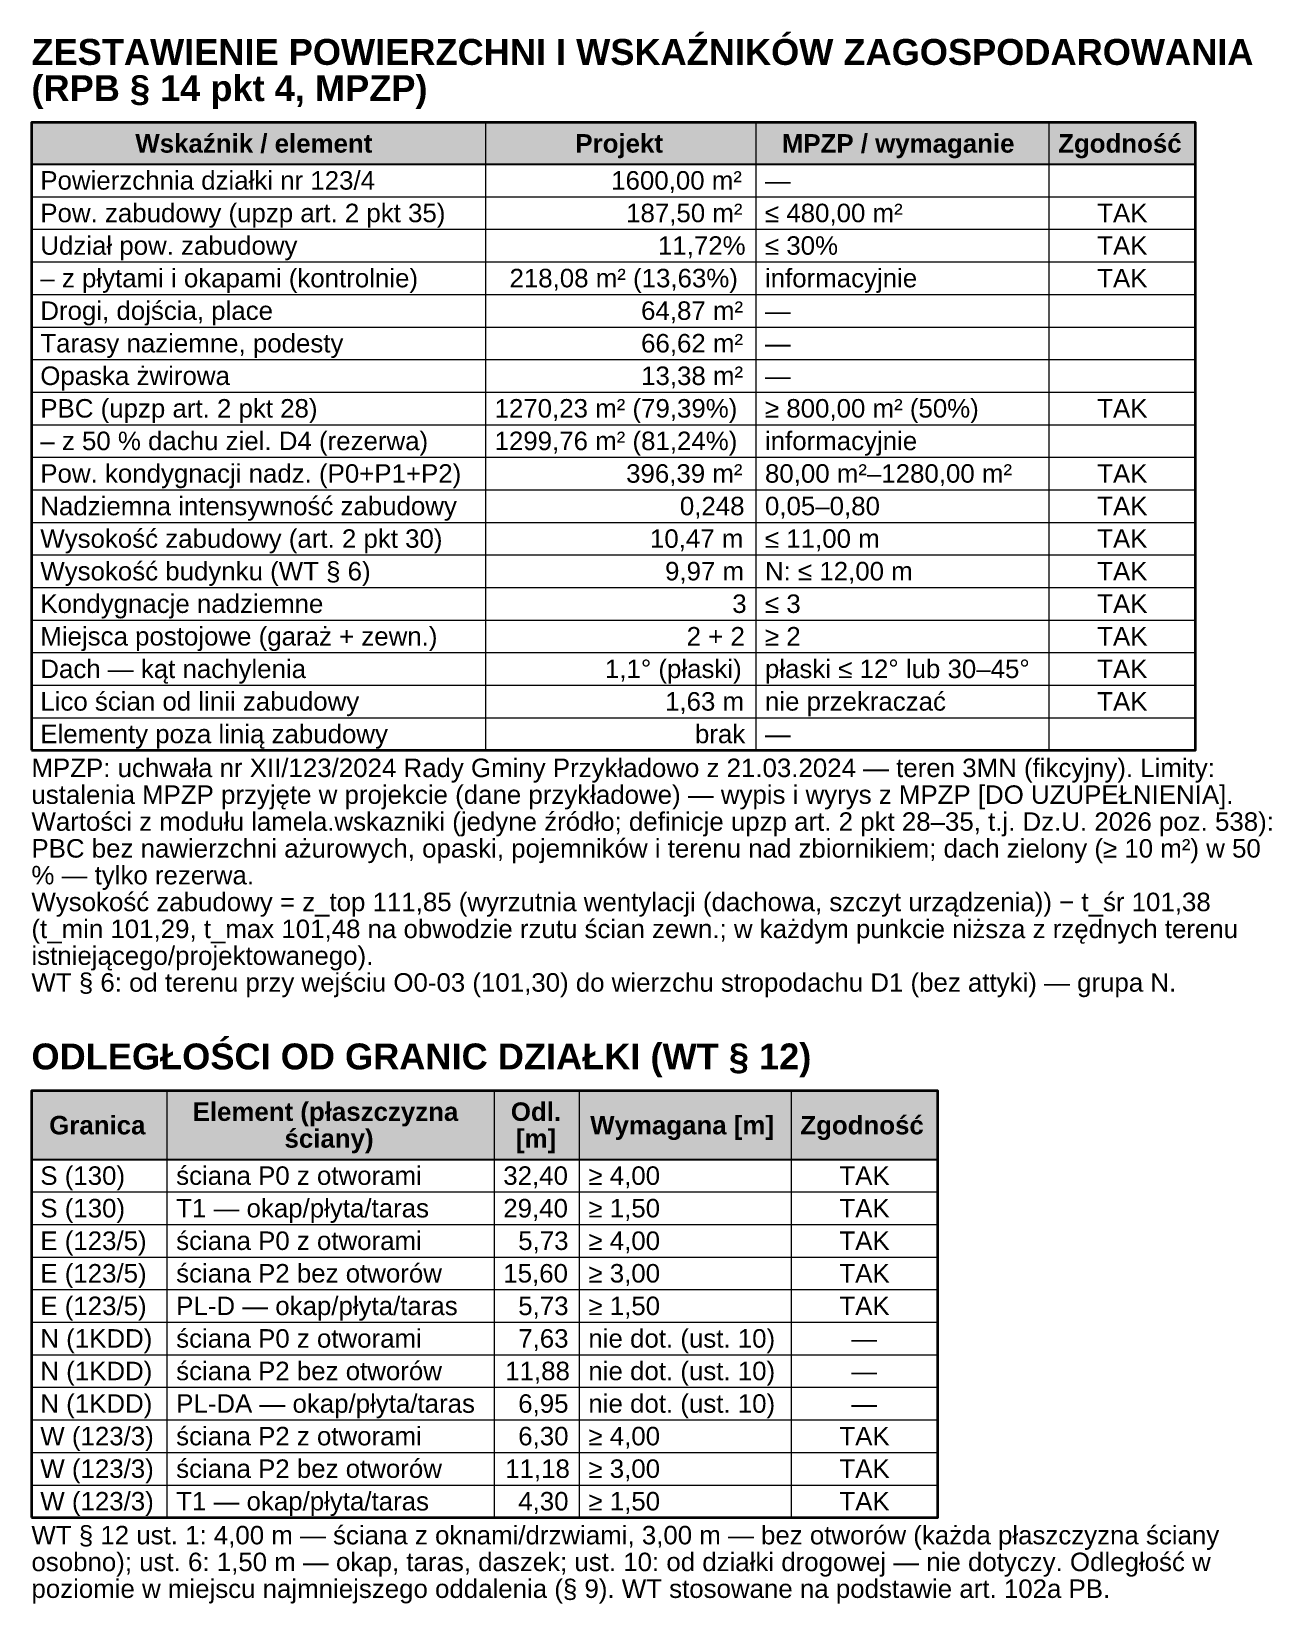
# Model space of a CAD drawing. Header units: metres. Extents: x -32 to 145, y -25 to 102.
# Drawn here: x 61 to 144.8, y -4.3 to 101.9 of the extents above; entities that cross this region are included whole.
import ezdxf

# ---------------------------------------------------------------- set-up
doc = ezdxf.new("R2010")
doc.units = ezdxf.units.M
doc.layers.add('Z-OPISY', color=2, linetype='Continuous', lineweight=25)
doc.layers.add('Z-TLO', color=7, linetype='Continuous', lineweight=18)
doc.styles.add('PL_ARIAL', font='arial.ttf')
doc.styles.add('PL_ARIAL_B', font='arialbd.ttf')

msp = doc.modelspace()

# ---------------------------------------------------------------- hatches: boundary and pattern name
at = {"layer": 'Z-TLO', "true_color": 0xeeeeee}
for points in [[(139.65, 92.91), (139.65, 95.72), (61, 95.72), (61, 92.91)], [(122.23, 25.67), (122.23, 30.3), (61, 30.3), (61, 25.67)]]:
    msp.add_hatch(color=7, dxfattribs=at).paths.add_polyline_path(points)

# ---------------------------------------------------------------- linework, layer by layer
at = {"layer": 'Z-OPISY', "lineweight": 35, "ltscale": 0.5}
for points in [[(61, 53.31), (139.65, 53.31), (139.65, 95.72), (61, 95.72)], [(61, 1.47), (122.23, 1.47), (122.23, 30.3), (61, 30.3)]]:
    msp.add_lwpolyline(points, close=True, dxfattribs=at)
at = {"layer": 'Z-OPISY', "lineweight": 13, "ltscale": 0.5}
for points in [[(91.69, 53.31), (91.69, 95.72)], [(109.96, 53.31), (109.96, 95.72)], [(129.77, 53.31), (129.77, 95.72)], [(61, 90.71), (139.65, 90.71)], [(61, 88.51), (139.65, 88.51)], [(61, 86.31), (139.65, 86.31)], [(61, 84.11), (139.65, 84.11)], [(61, 81.91), (139.65, 81.91)], [(61, 79.71), (139.65, 79.71)], [(61, 77.51), (139.65, 77.51)], [(61, 75.31), (139.65, 75.31)], [(61, 73.11), (139.65, 73.11)], [(61, 70.91), (139.65, 70.91)], [(61, 68.71), (139.65, 68.71)], [(61, 66.51), (139.65, 66.51)], [(61, 64.31), (139.65, 64.31)], [(61, 62.11), (139.65, 62.11)], [(61, 59.91), (139.65, 59.91)], [(61, 57.71), (139.65, 57.71)], [(61, 55.51), (139.65, 55.51)], [(61, 53.31), (139.65, 53.31)], [(70.18, 1.47), (70.18, 30.3)], [(92.28, 1.47), (92.28, 30.3)], [(98.03, 1.47), (98.03, 30.3)], [(112.35, 1.47), (112.35, 30.3)], [(61, 23.47), (122.23, 23.47)], [(61, 21.27), (122.23, 21.27)], [(61, 19.07), (122.23, 19.07)], [(61, 16.87), (122.23, 16.87)], [(61, 14.67), (122.23, 14.67)], [(61, 12.47), (122.23, 12.47)], [(61, 10.27), (122.23, 10.27)], [(61, 8.07), (122.23, 8.07)], [(61, 5.87), (122.23, 5.87)], [(61, 3.67), (122.23, 3.67)], [(61, 1.47), (122.23, 1.47)]]:
    msp.add_lwpolyline(points, dxfattribs=at)
at = {"layer": 'Z-OPISY', "lineweight": 25, "ltscale": 0.5}
for points in [[(61, 92.91), (139.65, 92.91)], [(61, 25.67), (122.23, 25.67)]]:
    msp.add_lwpolyline(points, dxfattribs=at)

# ---------------------------------------------------------------- texts
at = {"layer": 'Z-OPISY'}
for s, height, style, p in [('ZESTAWIENIE POWIERZCHNI I WSKAŹNIKÓW ZAGOSPODAROWANIA', 1.75, 'PL_ARIAL_B', (61, 99.62)), ('(RPB § 14 pkt 4, MPZP)', 1.75, 'PL_ARIAL_B', (61, 97.17)), ('Wskaźnik / element', 1.25, 'PL_ARIAL_B', (68.02, 93.69)), ('Projekt', 1.25, 'PL_ARIAL_B', (97.75, 93.69)), ('MPZP / wymaganie', 1.25, 'PL_ARIAL_B', (111.7, 93.69)), ('Zgodność', 1.25, 'PL_ARIAL_B', (130.37, 93.69)), ('Powierzchnia działki nr 123/4', 1.25, 'PL_ARIAL', (61.6, 91.19)), ('1600,00 m²', 1.25, 'PL_ARIAL', (100.17, 91.19)), ('—', 1.25, 'PL_ARIAL', (110.56, 91.19)), ('Pow. zabudowy (upzp art. 2 pkt 35)', 1.25, 'PL_ARIAL', (61.6, 88.99)), ('187,50 m²', 1.25, 'PL_ARIAL', (101.18, 88.99)), ('≤ 480,00 m²', 1.25, 'PL_ARIAL', (110.56, 88.99)), ('TAK', 1.25, 'PL_ARIAL', (133.01, 88.99)), ('Udział pow. zabudowy', 1.25, 'PL_ARIAL', (61.6, 86.79)), ('11,72%', 1.25, 'PL_ARIAL', (103.33, 86.79)), ('≤ 30%', 1.25, 'PL_ARIAL', (110.56, 86.79)), ('TAK', 1.25, 'PL_ARIAL', (133.01, 86.79)), ('– z płytami i okapami (kontrolnie)', 1.25, 'PL_ARIAL', (61.6, 84.59)), ('218,08 m² (13,63%)', 1.25, 'PL_ARIAL', (93.3, 84.59)), ('informacyjnie', 1.25, 'PL_ARIAL', (110.56, 84.59)), ('TAK', 1.25, 'PL_ARIAL', (133.01, 84.59)), ('Drogi, dojścia, place', 1.25, 'PL_ARIAL', (61.6, 82.39)), ('64,87 m²', 1.25, 'PL_ARIAL', (102.19, 82.39)), ('—', 1.25, 'PL_ARIAL', (110.56, 82.39)), ('Tarasy naziemne, podesty', 1.25, 'PL_ARIAL', (61.6, 80.19)), ('66,62 m²', 1.25, 'PL_ARIAL', (102.19, 80.19)), ('—', 1.25, 'PL_ARIAL', (110.56, 80.19)), ('Opaska żwirowa', 1.25, 'PL_ARIAL', (61.6, 77.99)), ('13,38 m²', 1.25, 'PL_ARIAL', (102.19, 77.99)), ('—', 1.25, 'PL_ARIAL', (110.56, 77.99)), ('PBC (upzp art. 2 pkt 28)', 1.25, 'PL_ARIAL', (61.6, 75.79)), ('1270,23 m² (79,39%)', 1.25, 'PL_ARIAL', (92.29, 75.79)), ('≥ 800,00 m² (50%)', 1.25, 'PL_ARIAL', (110.56, 75.79)), ('TAK', 1.25, 'PL_ARIAL', (133.01, 75.79)), ('– z 50 % dachu ziel. D4 (rezerwa)', 1.25, 'PL_ARIAL', (61.6, 73.59)), ('1299,76 m² (81,24%)', 1.25, 'PL_ARIAL', (92.29, 73.59)), ('informacyjnie', 1.25, 'PL_ARIAL', (110.56, 73.59)), ('Pow. kondygnacji nadz. (P0+P1+P2)', 1.25, 'PL_ARIAL', (61.6, 71.39)), ('396,39 m²', 1.25, 'PL_ARIAL', (101.18, 71.39)), ('80,00 m²–1280,00 m²', 1.25, 'PL_ARIAL', (110.56, 71.39)), ('TAK', 1.25, 'PL_ARIAL', (133.01, 71.39)), ('Nadziemna intensywność zabudowy', 1.25, 'PL_ARIAL', (61.6, 69.19)), ('0,248', 1.25, 'PL_ARIAL', (104.81, 69.19)), ('0,05–0,80', 1.25, 'PL_ARIAL', (110.56, 69.19)), ('TAK', 1.25, 'PL_ARIAL', (133.01, 69.19)), ('Wysokość zabudowy (art. 2 pkt 30)', 1.25, 'PL_ARIAL', (61.6, 66.99)), ('10,47 m', 1.25, 'PL_ARIAL', (102.79, 66.99)), ('≤ 11,00 m', 1.25, 'PL_ARIAL', (110.56, 66.99)), ('TAK', 1.25, 'PL_ARIAL', (133.01, 66.99)), ('Wysokość budynku (WT § 6)', 1.25, 'PL_ARIAL', (61.6, 64.79)), ('9,97 m', 1.25, 'PL_ARIAL', (103.81, 64.79)), ('N: ≤ 12,00 m', 1.25, 'PL_ARIAL', (110.56, 64.79)), ('TAK', 1.25, 'PL_ARIAL', (133.01, 64.79)), ('Kondygnacje nadziemne', 1.25, 'PL_ARIAL', (61.6, 62.59)), ('3', 1.25, 'PL_ARIAL', (108.35, 62.59)), ('≤ 3', 1.25, 'PL_ARIAL', (110.56, 62.59)), ('TAK', 1.25, 'PL_ARIAL', (133.01, 62.59)), ('Miejsca postojowe (garaż + zewn.)', 1.25, 'PL_ARIAL', (61.6, 60.39)), ('2 + 2', 1.25, 'PL_ARIAL', (105.27, 60.39)), ('≥ 2', 1.25, 'PL_ARIAL', (110.56, 60.39)), ('TAK', 1.25, 'PL_ARIAL', (133.01, 60.39)), ('Dach — kąt nachylenia', 1.25, 'PL_ARIAL', (61.6, 58.19)), ('1,1° (płaski)', 1.25, 'PL_ARIAL', (99.75, 58.19)), ('płaski ≤ 12° lub 30–45°', 1.25, 'PL_ARIAL', (110.56, 58.19)), ('TAK', 1.25, 'PL_ARIAL', (133.01, 58.19)), ('Lico ścian od linii zabudowy', 1.25, 'PL_ARIAL', (61.6, 55.99)), ('1,63 m', 1.25, 'PL_ARIAL', (103.81, 55.99)), ('nie przekraczać', 1.25, 'PL_ARIAL', (110.56, 55.99)), ('TAK', 1.25, 'PL_ARIAL', (133.01, 55.99)), ('Elementy poza linią zabudowy', 1.25, 'PL_ARIAL', (61.6, 53.79)), ('brak', 1.25, 'PL_ARIAL', (105.83, 53.79)), ('—', 1.25, 'PL_ARIAL', (110.56, 53.79)), ('MPZP: uchwała nr XII/123/2024 Rady Gminy Przykładowo z 21.03.2024 — teren 3MN (fikcyjny). Limity:', 1.25, 'PL_ARIAL', (61, 51.5)), ('ustalenia MPZP przyjęte w projekcie (dane przykładowe) — wypis i wyrys z MPZP [DO UZUPEŁNIENIA].', 1.25, 'PL_ARIAL', (61, 49.69)), ('Wartości z modułu lamela.wskazniki (jedyne źródło; definicje upzp art. 2 pkt 28–35, t.j. Dz.U. 2026 poz. 538):', 1.25, 'PL_ARIAL', (61, 47.87)), ('PBC bez nawierzchni ażurowych, opaski, pojemników i terenu nad zbiornikiem; dach zielony (≥ 10 m²) w 50', 1.25, 'PL_ARIAL', (61, 46.06)), ('% — tylko rezerwa.', 1.25, 'PL_ARIAL', (61, 44.25)), ('Wysokość zabudowy = z_top 111,85 (wyrzutnia wentylacji (dachowa, szczyt urządzenia)) − t_śr 101,38', 1.25, 'PL_ARIAL', (61, 42.44)), ('(t_min 101,29, t_max 101,48 na obwodzie rzutu ścian zewn.; w każdym punkcie niższa z rzędnych terenu', 1.25, 'PL_ARIAL', (61, 40.62)), ('istniejącego/projektowanego).', 1.25, 'PL_ARIAL', (61, 38.81)), ('WT § 6: od terenu przy wejściu O0-03 (101,30) do wierzchu stropodachu D1 (bez attyki) — grupa N.', 1.25, 'PL_ARIAL', (61, 37)), ('ODLEGŁOŚCI OD GRANIC DZIAŁKI (WT § 12)', 1.75, 'PL_ARIAL_B', (61, 31.75)), ('Element (płaszczyzna', 1.25, 'PL_ARIAL_B', (71.89, 28.27)), ('Odl.', 1.25, 'PL_ARIAL_B', (93.39, 28.27)), ('Zgodność', 1.25, 'PL_ARIAL_B', (112.95, 27.36)), ('Granica', 1.25, 'PL_ARIAL_B', (62.2, 27.36)), ('ściany)', 1.25, 'PL_ARIAL_B', (78.1, 26.46)), ('[m]', 1.25, 'PL_ARIAL_B', (93.74, 26.46)), ('Wymagana [m]', 1.25, 'PL_ARIAL_B', (98.75, 27.36)), ('S (130)', 1.25, 'PL_ARIAL', (61.6, 23.95)), ('ściana P0 z otworami', 1.25, 'PL_ARIAL', (70.78, 23.95)), ('32,40', 1.25, 'PL_ARIAL', (92.88, 23.95)), ('≥ 4,00', 1.25, 'PL_ARIAL', (98.63, 23.95)), ('TAK', 1.25, 'PL_ARIAL', (115.59, 23.95)), ('S (130)', 1.25, 'PL_ARIAL', (61.6, 21.75)), ('T1 — okap/płyta/taras', 1.25, 'PL_ARIAL', (70.78, 21.75)), ('29,40', 1.25, 'PL_ARIAL', (92.88, 21.75)), ('≥ 1,50', 1.25, 'PL_ARIAL', (98.63, 21.75)), ('TAK', 1.25, 'PL_ARIAL', (115.59, 21.75)), ('E (123/5)', 1.25, 'PL_ARIAL', (61.6, 19.55)), ('ściana P0 z otworami', 1.25, 'PL_ARIAL', (70.78, 19.55)), ('5,73', 1.25, 'PL_ARIAL', (93.89, 19.55)), ('≥ 4,00', 1.25, 'PL_ARIAL', (98.63, 19.55)), ('TAK', 1.25, 'PL_ARIAL', (115.59, 19.55)), ('E (123/5)', 1.25, 'PL_ARIAL', (61.6, 17.35)), ('ściana P2 bez otworów', 1.25, 'PL_ARIAL', (70.78, 17.35)), ('15,60', 1.25, 'PL_ARIAL', (92.88, 17.35)), ('≥ 3,00', 1.25, 'PL_ARIAL', (98.63, 17.35)), ('TAK', 1.25, 'PL_ARIAL', (115.59, 17.35)), ('E (123/5)', 1.25, 'PL_ARIAL', (61.6, 15.15)), ('PL-D — okap/płyta/taras', 1.25, 'PL_ARIAL', (70.78, 15.15)), ('5,73', 1.25, 'PL_ARIAL', (93.89, 15.15)), ('≥ 1,50', 1.25, 'PL_ARIAL', (98.63, 15.15)), ('TAK', 1.25, 'PL_ARIAL', (115.59, 15.15)), ('N (1KDD)', 1.25, 'PL_ARIAL', (61.6, 12.95)), ('ściana P0 z otworami', 1.25, 'PL_ARIAL', (70.78, 12.95)), ('7,63', 1.25, 'PL_ARIAL', (93.89, 12.95)), ('nie dot. (ust. 10)', 1.25, 'PL_ARIAL', (98.63, 12.95)), ('—', 1.25, 'PL_ARIAL', (116.39, 12.95)), ('N (1KDD)', 1.25, 'PL_ARIAL', (61.6, 10.75)), ('ściana P2 bez otworów', 1.25, 'PL_ARIAL', (70.78, 10.75)), ('11,88', 1.25, 'PL_ARIAL', (93.01, 10.75)), ('nie dot. (ust. 10)', 1.25, 'PL_ARIAL', (98.63, 10.75)), ('—', 1.25, 'PL_ARIAL', (116.39, 10.75)), ('N (1KDD)', 1.25, 'PL_ARIAL', (61.6, 8.55)), ('PL-DA — okap/płyta/taras', 1.25, 'PL_ARIAL', (70.78, 8.55)), ('6,95', 1.25, 'PL_ARIAL', (93.89, 8.55)), ('nie dot. (ust. 10)', 1.25, 'PL_ARIAL', (98.63, 8.55)), ('—', 1.25, 'PL_ARIAL', (116.39, 8.55)), ('W (123/3)', 1.25, 'PL_ARIAL', (61.6, 6.35)), ('ściana P2 z otworami', 1.25, 'PL_ARIAL', (70.78, 6.35)), ('6,30', 1.25, 'PL_ARIAL', (93.89, 6.35)), ('≥ 4,00', 1.25, 'PL_ARIAL', (98.63, 6.35)), ('TAK', 1.25, 'PL_ARIAL', (115.59, 6.35)), ('W (123/3)', 1.25, 'PL_ARIAL', (61.6, 4.15)), ('ściana P2 bez otworów', 1.25, 'PL_ARIAL', (70.78, 4.15)), ('11,18', 1.25, 'PL_ARIAL', (93.01, 4.15)), ('≥ 3,00', 1.25, 'PL_ARIAL', (98.63, 4.15)), ('TAK', 1.25, 'PL_ARIAL', (115.59, 4.15)), ('W (123/3)', 1.25, 'PL_ARIAL', (61.6, 1.95)), ('T1 — okap/płyta/taras', 1.25, 'PL_ARIAL', (70.78, 1.95)), ('4,30', 1.25, 'PL_ARIAL', (93.89, 1.95)), ('≥ 1,50', 1.25, 'PL_ARIAL', (98.63, 1.95)), ('TAK', 1.25, 'PL_ARIAL', (115.59, 1.95)), ('WT § 12 ust. 1: 4,00 m — ściana z oknami/drzwiami, 3,00 m — bez otworów (każda płaszczyzna ściany', 1.25, 'PL_ARIAL', (61, -0.34)), ('osobno); ust. 6: 1,50 m — okap, taras, daszek; ust. 10: od działki drogowej — nie dotyczy. Odległość w', 1.25, 'PL_ARIAL', (61, -2.15)), ('poziomie w miejscu najmniejszego oddalenia (§ 9). WT stosowane na podstawie art. 102a PB.', 1.25, 'PL_ARIAL', (61, -3.96))]:
    msp.add_text(s, height=height, dxfattribs=dict(at, style=style)).set_placement(p)

doc.saveas('drawing.dxf')
